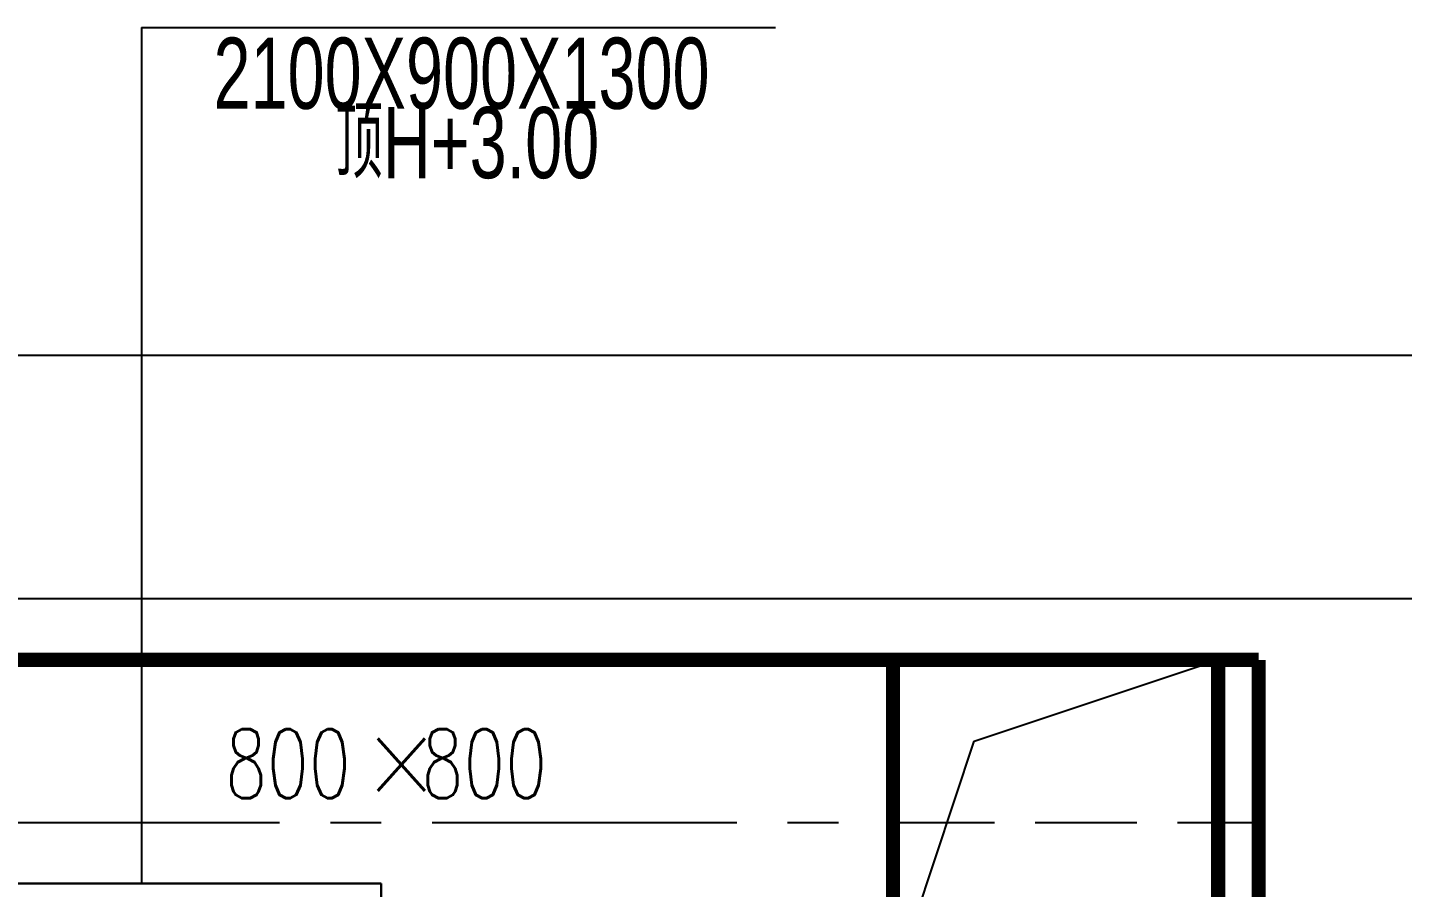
# Model space of a CAD drawing. Extents: x -778003 to -147913, y -2164908 to -814216.
# Drawn here: x -475300 to -471916, y -1294400 to -1292284 of the extents above; entities that cross this region are included whole.
import ezdxf

# ---------------------------------------------------------------- set-up
doc = ezdxf.new("R2010")
doc.units = 0
doc.header["$LTSCALE"] = 1000
doc.header["$MEASUREMENT"] = 0
doc.linetypes.add('CENTER2', pattern=[1.125, 0.75, -0.125, 0.125, -0.125])
doc.linetypes.add('DASH', pattern=[0.35, 0.25, -0.1])
for name, color, linetype in [('00-风量计算', 6, 'CONTINUOUS'), ('DUCT-回风标注', 3, 'CONTINUOUS'), ('DUCT-新风中心线', 5, 'CENTER2'), ('DUCT-新风标注', 3, 'CONTINUOUS'), ('DUCT-新风管', 3, 'CONTINUOUS'), ('DUCT-新风管立管', 3, 'CONTINUOUS'), ('DUCT-新风管端线', 2, 'CONTINUOUS'), ('Hvac-Hide', 8, 'DASH'), ('静压箱', 7, 'CONTINUOUS')]:
    doc.layers.add(name, color=color, linetype=linetype)
doc.styles.add('_TCH_DIM', font='SIMPLEX', dxfattribs={"bigfont": 'GBCBIG'})
doc.styles.add('HZF', font='ROS', dxfattribs={"width": 0.8, "bigfont": 'JD'})

msp = doc.modelspace()

# ---------------------------------------------------------------- linework, layer by layer
at = {"layer": '00-风量计算', "color": 4}
for points in [[(-469372.9, -1297390.2), (-478269.9, -1297390.2), (-478269.9, -1293090.2), (-469372.9, -1293090.2)], [(-469372.9, -1297390.2), (-478069.9, -1297390.2), (-478069.9, -1293090.2), (-469372.9, -1293090.2)], [(-469372.9, -1293690.2), (-478069.9, -1293690.2), (-478069.9, -1293090.2), (-469372.9, -1293090.2)]]:
    msp.add_lwpolyline(points, close=True, dxfattribs=at)
at = {"layer": 'DUCT-新风中心线'}
for p, q in [((-475429.7, -1294240.2), (-473170.3, -1294240.2)), ((-472370.3, -1294240.2), (-472270.3, -1294240.2))]:
    msp.add_line(p, q, dxfattribs=at)
at = {"layer": 'DUCT-新风标注'}
for q in [(-473459.6, -1292284.4, -2350), (-475019.6, -1294390.3)]:
    msp.add_line((-475019.6, -1292284.4, -2350), q, dxfattribs=at)
at = {"layer": 'DUCT-新风管', "const_width": 35}
for points in [[(-473170.3, -1293840.2), (-475429.7, -1293840.2)], [(-472270.3, -1293840.2), (-472370.3, -1293840.2)], [(-472270.3, -1294640.2), (-472270.3, -1293840.2)]]:
    msp.add_lwpolyline(points, dxfattribs=at)
at = {"layer": 'DUCT-新风管立管', "const_width": 35}
for points in [[(-472370.3, -1293840.2), (-473170.3, -1293840.2)], [(-473170.3, -1293840.2), (-473170.3, -1294640.2)], [(-472370.3, -1294640.2), (-472370.3, -1293840.2)]]:
    msp.add_lwpolyline(points, dxfattribs=at)
at = {"layer": 'DUCT-新风管端线'}
for p, q in [((-472970.3, -1294040.2), (-472370.3, -1293840.2)), ((-473170.3, -1294640.2), (-472970.3, -1294040.2))]:
    msp.add_line(p, q, dxfattribs=at)
at = {"layer": 'Hvac-Hide'}
for p, q in [((-472370.3, -1293840.2), (-473170.3, -1293840.2)), ((-473170.3, -1294240.2), (-472370.3, -1294240.2))]:
    msp.add_line(p, q, dxfattribs=at)
at = {"layer": '静压箱', "lineweight": 30}
msp.add_lwpolyline([(-474430.1, -1294390.3), (-475330.1, -1294390.3), (-475330.1, -1295690.3), (-474430.1, -1295690.3)], close=True, dxfattribs=at)

# ---------------------------------------------------------------- texts
at = {"layer": 'DUCT-回风标注', "style": '_TCH_DIM', "width": 0.705882}
for p in [(-474813.6, -1294180.5), (-474330.3, -1294180.5)]:
    msp.add_text('800', height=170, dxfattribs=at).set_placement(p)
at = {"layer": 'DUCT-回风标注', "style": '_TCH_DIM'}
msp.add_text('×', height=192.9, dxfattribs=at).set_placement((-474470.8, -1294180.5))
at = {"layer": 'DUCT-新风标注', "style": 'HZF', "width": 0.7}
for s, p in [('2100X900X1300', (-474842.4, -1292484.4)), ('顶H+3.00', (-474542.4, -1292655.1))]:
    msp.add_text(s, height=175, dxfattribs=at).set_placement(p)

doc.saveas('drawing.dxf')
